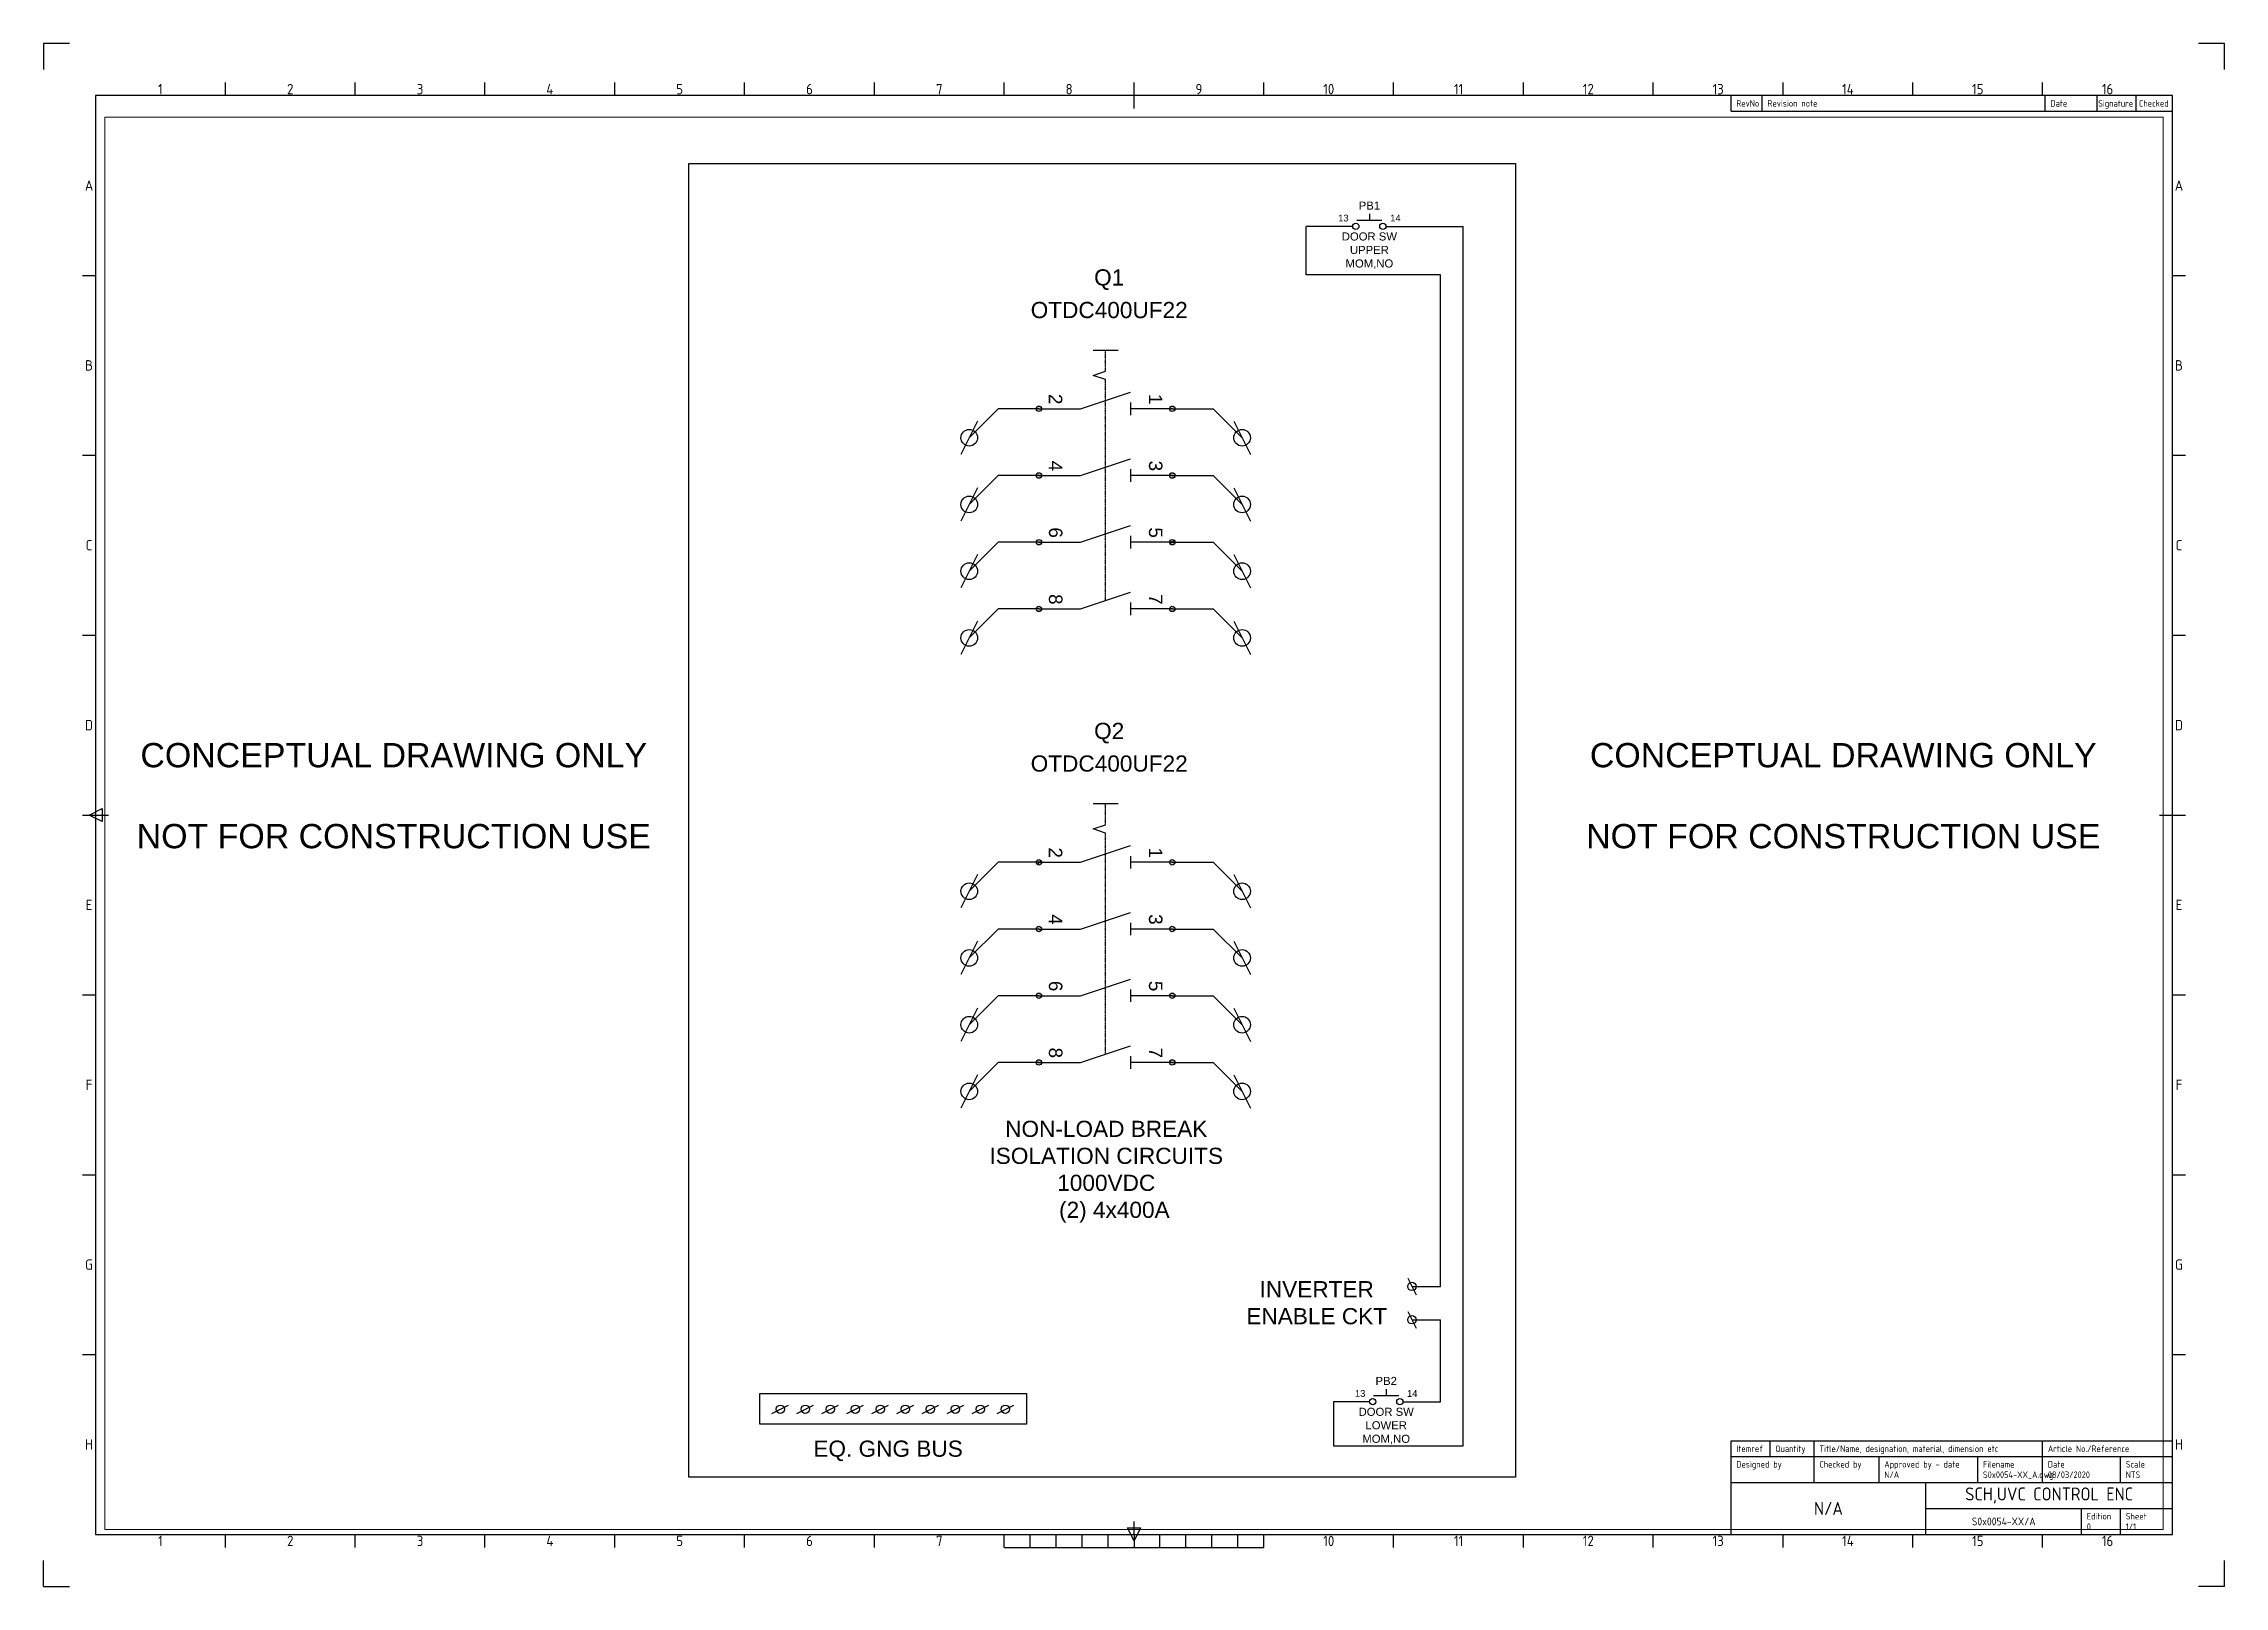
# Paper-space layout 'ISO A1 Layout' of a CAD drawing. Header units: inches, sheet in millimetres. Extents: x 0 to 840, y 0 to 594.
# The model-space entities are those that its viewports show. They can reach past a viewport. Long polylines and large blocks are cut down to what shows.
import ezdxf
from ezdxf.enums import TextEntityAlignment as Align

# ---------------------------------------------------------------- set-up
doc = ezdxf.new("R2010")
doc.units = ezdxf.units.IN
doc.header["$MEASUREMENT"] = 0
doc.linetypes.add('DASHED', pattern=[0.75, 0.5, -0.25])
for name, color, linetype in [('PINS', 7, 'Continuous'), ('Title Block', 7, 'Continuous'), ('Viewport', 5, 'Continuous')]:
    doc.layers.add(name, color=color, linetype=linetype)
doc.styles.add('ISO Proportional', font='isocp.shx')
doc.styles.get("Standard").update_dxf_attribs({"font": 'arial.ttf'})

# ---------------------------------------------------------------- blocks, each defined once
blk = doc.blocks.new('ISO A1 title block')
at = {"layer": 'Title Block'}
for p, q in [((10, 594), (0, 594)), ((0, 594), (0, 584)), ((840, 594), (830, 594)), ((840, 584), (840, 594)), ((820, 574), (20, 574)), ((20, 574), (20, 20)), ((70, 574), (70, 579)), ((120, 574), (120, 579)), ((170, 574), (170, 579)), ((220, 574), (220, 579)), ((270, 574), (270, 579)), ((320, 574), (320, 579)), ((370, 574), (370, 579)), ((420, 569), (420, 579)), ((470, 574), (470, 579)), ((520, 574), (520, 579)), ((570, 574), (570, 579)), ((620, 574), (620, 579)), ((650, 568), (650, 574)), ((662, 568), (662, 574)), ((670, 574), (670, 579)), ((720, 574), (720, 579)), ((770, 574), (770, 579)), ((771, 568), (771, 574)), ((791, 568), (791, 574)), ((806, 568), (806, 574)), ((820, 20), (820, 574)), ((650, 568), (820, 568)), ((15, 504.75), (20, 504.75)), ((820, 504.75), (825, 504.75)), ((15, 435.5), (20, 435.5)), ((820, 435.5), (825, 435.5)), ((15, 366.25), (20, 366.25)), ((820, 366.25), (825, 366.25)), ((15, 297), (25, 297)), ((17.5, 297), (22.5, 299.5)), ((22.5, 294.5), (17.5, 297)), ((22.5, 299.5), (22.5, 294.5)), ((815, 297), (825, 297)), ((15, 227.75), (20, 227.75)), ((820, 227.75), (825, 227.75)), ((15, 158.5), (20, 158.5)), ((820, 158.5), (825, 158.5)), ((15, 89.25), (20, 89.25)), ((820, 89.25), (825, 89.25)), ((650, 56), (820, 56)), ((650, 50), (650, 56)), ((665, 50), (665, 56)), ((682, 50), (682, 56)), ((770, 50), (770, 56)), ((650, 50), (820, 50)), ((650, 20), (650, 50)), ((682, 40), (682, 50)), ((707, 40), (707, 50)), ((745, 40), (745, 50)), ((770, 40), (770, 50)), ((800, 40), (800, 50)), ((650, 40), (820, 40)), ((725, 20), (725, 40)), ((725, 30), (820, 30)), ((785, 20), (785, 30)), ((800, 20), (800, 30)), ((20, 20), (820, 20)), ((70, 15), (70, 20)), ((120, 15), (120, 20)), ((170, 15), (170, 20)), ((220, 15), (220, 20)), ((270, 15), (270, 20)), ((320, 15), (320, 20)), ((370, 15), (370, 20)), ((380, 15), (380, 20)), ((390, 15), (390, 20)), ((400, 15), (400, 20)), ((410, 15), (410, 20)), ((417.5, 22.5), (422.5, 22.5)), ((420, 17.5), (417.5, 22.5)), ((420, 20), (420, 25)), ((422.5, 22.5), (420, 17.5)), ((420, 20), (420, 15)), ((430, 15), (430, 20)), ((440, 15), (440, 20)), ((450, 15), (450, 20)), ((460, 15), (460, 20)), ((470, 15), (470, 20)), ((520, 15), (520, 20)), ((570, 15), (570, 20)), ((620, 15), (620, 20)), ((670, 15), (670, 20)), ((720, 15), (720, 20)), ((770, 15), (770, 20)), ((0, 0), (0, 10)), ((370, 15), (470, 15)), ((840, 0), (840, 10)), ((0, 0), (10, 0)), ((840, 0), (830, 0))]:
    blk.add_line(p, q, dxfattribs=at)
at = {"layer": 'Title Block', "style": 'ISO Proportional'}
for s, p in [('1', (45, 576.5)), ('2', (95, 576.5)), ('3', (145, 576.5)), ('4', (195, 576.5)), ('5', (245, 576.5)), ('6', (295, 576.5)), ('7', (345, 576.5)), ('8', (395, 576.5)), ('9', (445, 576.5)), ('10', (495, 576.5)), ('11', (545, 576.5)), ('12', (595, 576.5)), ('13', (645, 576.5)), ('14', (695, 576.5)), ('15', (745, 576.5)), ('16', (795, 576.5)), ('A', (17.5, 539.375)), ('A', (822.5, 539.375)), ('B', (17.5, 470.125)), ('B', (822.5, 470.125)), ('C', (17.5, 400.875)), ('C', (822.5, 400.875)), ('D', (17.5, 331.625)), ('D', (822.5, 331.625)), ('E', (17.5, 262.375)), ('E', (822.5, 262.375)), ('F', (17.5, 193.125)), ('F', (822.5, 193.125)), ('G', (17.5, 123.875)), ('G', (822.5, 123.875)), ('H', (17.5, 54.625)), ('H', (822.5, 54.625)), ('1', (45, 17.5)), ('2', (95, 17.5)), ('3', (145, 17.5)), ('4', (195, 17.5)), ('5', (245, 17.5)), ('6', (295, 17.5)), ('7', (345, 17.5)), ('10', (495, 17.5)), ('11', (545, 17.5)), ('12', (595, 17.5)), ('13', (645, 17.5)), ('14', (695, 17.5)), ('15', (745, 17.5)), ('16', (795, 17.5))]:
    blk.add_text(s, height=4, dxfattribs=at).set_placement(p, align=Align.MIDDLE)
for s, p in [('RevNo', (652, 571)), ('Revision note', (664, 571)), ('Date', (773, 571)), ('Signature', (791.361, 571)), ('Checked', (807.083, 571)), ('Itemref', (652, 53)), ('Quantity', (667, 53)), ('Title/Name, designation, material, dimension etc', (684, 53)), ('Article No./Reference', (772, 53)), ('Designed by', (652, 47)), ('Checked by', (684, 47)), ('Approved by - date', (709, 47)), ('Filename', (747, 47)), ('Date', (772, 47)), ('Scale', (802, 47)), ('Edition', (787, 27)), ('Sheet', (802, 27))]:
    blk.add_text(s, height=2.5, dxfattribs=at).set_placement(p, align=Align.MIDDLE_LEFT)
at = {"layer": 'Title Block', "style": 'ISO Proportional', "flags": 8}
for tag, p in [('DESIGNED_BY', (652, 43)), ('CHECKED_BY', (684, 43)), ('APPROVED_BY_DATE', (709, 43)), ('FILENAME', (747, 43)), ('DATE', (772, 43)), ('SCALE', (802, 43)), ('EDITION', (787, 23)), ('SHEET', (802, 23))]:
    blk.add_attdef(tag, text='', height=2.5, dxfattribs=at).set_placement(p, align=Align.MIDDLE_LEFT)
for tag, height, p in [('TITLE', 5, (772.5, 35)), ('OWNER', 5, (687.5, 30)), ('DRAWING_NUMBER', 3, (755, 25))]:
    blk.add_attdef(tag, text='', height=height, dxfattribs=at).set_placement(p, align=Align.MIDDLE)
blk = doc.blocks.new('*U29')
at = {"color": 10, "linetype": 'Continuous'}
blk.add_line((-0.0625, -0.03125), (0.0625, 0.03125), dxfattribs=at)
blk.add_circle((0, 0), 0.03125, dxfattribs=at)
blk = doc.blocks.new('*U30')
at = {"color": 0, "linetype": 'ByBlock', "lineweight": -2, "transparency": 16777216}
for p in [(0, 0), (0.1875, 0), (0.375, 0), (0.5625, 0), (0.75, 0), (0.9375, 0), (1.125, 0), (1.3125, 0), (1.5, 0), (1.6875, 0)]:
    blk.add_blockref('*U29', p, dxfattribs=at)

msp = doc.modelspace()

# ---------------------------------------------------------------- hatches: boundary and pattern name
h = msp.add_hatch()
h.set_pattern_fill('ANSI31', color=256, scale=2)
h.set_pattern_definition([(45, (-393.2211, -41.39044), (-0.176776695, 0.176776695), [])])
h.paths.add_polyline_path([(380.639, 8.702, 1), (380.68, 8.702, 1)])
h = msp.add_hatch(color=256)
h.dxf.hatch_style = 1
h.paths.add_polyline_path([(380.68, 8.702, 1), (380.639, 8.702, 1)])
h.paths.add_polyline_path([(380.68, 8.202, 1), (380.639, 8.202, 1)])
h.paths.add_polyline_path([(381.68, 8.702, 1), (381.639, 8.702, 1)])
h.paths.add_polyline_path([(381.68, 8.202, 1), (381.639, 8.202, 1)])
h.paths.add_polyline_path([(381.68, 7.702, 1), (381.639, 7.702, 1)])
h.paths.add_polyline_path([(380.68, 7.702, 1), (380.639, 7.702, 1)])
h.paths.add_polyline_path([(380.68, 7.202, 1), (380.639, 7.202, 1)])
h.paths.add_polyline_path([(381.68, 7.202, 1), (381.639, 7.202, 1)])
h.paths.add_polyline_path([(381.68, 5.303, 1), (381.639, 5.303, 1)])
h.paths.add_polyline_path([(380.68, 5.303, 1), (380.639, 5.303, 1)])
h.paths.add_polyline_path([(380.68, 4.803, 1), (380.639, 4.803, 1)])
h.paths.add_polyline_path([(381.68, 4.803, 1), (381.639, 4.803, 1)])
h.paths.add_polyline_path([(381.68, 4.303, 1), (381.639, 4.303, 1)])
h.paths.add_polyline_path([(381.639, 3.803, 1), (381.68, 3.803, 1)])
h.paths.add_polyline_path([(380.68, 4.303, 1), (380.639, 4.303, 1)])
h.paths.add_polyline_path([(380.68, 3.803, 1), (380.639, 3.803, 1)])
h = msp.add_hatch()
h.set_pattern_fill('ANSI31', color=256, scale=2)
h.set_pattern_definition([(45, (-392.7211, -41.39044), (-0.176776695, 0.176776695), [])])
h.paths.add_polyline_path([(381.639, 8.702, 1), (381.68, 8.702, 1)])
h = msp.add_hatch()
h.set_pattern_fill('ANSI31', color=256, scale=2)
h.set_pattern_definition([(45, (-393.2211, -41.64044), (-0.176776695, 0.176776695), [])])
h.paths.add_polyline_path([(380.639, 8.202, 1), (380.68, 8.202, 1)])
h = msp.add_hatch()
h.set_pattern_fill('ANSI31', color=256, scale=2)
h.set_pattern_definition([(45, (-392.7211, -41.64044), (-0.176776695, 0.176776695), [])])
h.paths.add_polyline_path([(381.639, 8.202, 1), (381.68, 8.202, 1)])
h = msp.add_hatch()
h.set_pattern_fill('ANSI31', color=256, scale=2)
h.set_pattern_definition([(45, (-393.2211, -41.89044), (-0.176776695, 0.176776695), [])])
h.paths.add_polyline_path([(380.639, 7.702, 1), (380.68, 7.702, 1)])
h = msp.add_hatch()
h.set_pattern_fill('ANSI31', color=256, scale=2)
h.set_pattern_definition([(45, (-392.7211, -41.89044), (-0.176776695, 0.176776695), [])])
h.paths.add_polyline_path([(381.639, 7.702, 1), (381.68, 7.702, 1)])
h = msp.add_hatch()
h.set_pattern_fill('ANSI31', color=256, scale=2)
h.set_pattern_definition([(45, (-393.2211, -42.14044), (-0.176776695, 0.176776695), [])])
h.paths.add_polyline_path([(380.639, 7.202, 1), (380.68, 7.202, 1)])
h = msp.add_hatch()
h.set_pattern_fill('ANSI31', color=256, scale=2)
h.set_pattern_definition([(45, (-392.7211, -42.14044), (-0.176776695, 0.176776695), [])])
h.paths.add_polyline_path([(381.639, 7.202, 1), (381.68, 7.202, 1)])
h = msp.add_hatch()
h.set_pattern_fill('ANSI31', color=256, scale=2)
h.set_pattern_definition([(45, (-393.2211, -43.08991), (-0.176776695, 0.176776695), [])])
h.paths.add_polyline_path([(380.639, 5.303, 1), (380.68, 5.303, 1)])
h = msp.add_hatch()
h.set_pattern_fill('ANSI31', color=256, scale=2)
h.set_pattern_definition([(45, (-392.7211, -43.08991), (-0.176776695, 0.176776695), [])])
h.paths.add_polyline_path([(381.639, 5.303, 1), (381.68, 5.303, 1)])
h = msp.add_hatch()
h.set_pattern_fill('ANSI31', color=256, scale=2)
h.set_pattern_definition([(45, (-393.2211, -43.33991), (-0.176776695, 0.176776695), [])])
h.paths.add_polyline_path([(380.639, 4.803, 1), (380.68, 4.803, 1)])
h = msp.add_hatch()
h.set_pattern_fill('ANSI31', color=256, scale=2)
h.set_pattern_definition([(45, (-392.7211, -43.33991), (-0.176776695, 0.176776695), [])])
h.paths.add_polyline_path([(381.639, 4.803, 1), (381.68, 4.803, 1)])
h = msp.add_hatch()
h.set_pattern_fill('ANSI31', color=256, scale=2)
h.set_pattern_definition([(45, (-393.2211, -43.58991), (-0.176776695, 0.176776695), [])])
h.paths.add_polyline_path([(380.639, 4.303, 1), (380.68, 4.303, 1)])
h = msp.add_hatch()
h.set_pattern_fill('ANSI31', color=256, scale=2)
h.set_pattern_definition([(45, (-392.7211, -43.58991), (-0.176776695, 0.176776695), [])])
h.paths.add_polyline_path([(381.639, 4.303, 1), (381.68, 4.303, 1)])
h = msp.add_hatch()
h.set_pattern_fill('ANSI31', color=256, scale=2)
h.set_pattern_definition([(45, (-393.2211, -43.83991), (-0.176776695, 0.176776695), [])])
h.paths.add_polyline_path([(380.639, 3.803, 1), (380.68, 3.803, 1)])
h = msp.add_hatch()
h.set_pattern_fill('ANSI31', color=256, scale=2)
h.set_pattern_definition([(45, (-392.7211, -43.83991), (-0.176776695, 0.176776695), [])])
h.paths.add_polyline_path([(381.639, 3.803, 1), (381.68, 3.803, 1)])

# ---------------------------------------------------------------- linework, layer by layer
at = {"color": 7, "linetype": 'Continuous'}
for p, q in [((383.137, 10.163), (383.137, 10.116)), ((383.012, 10.069), (382.887, 10.069)), ((383.043, 10.116), (383.231, 10.116)), ((383.262, 10.069), (383.387, 10.069)), ((381.253, 9.139), (381.066, 9.139)), ((381.347, 8.749), (381.347, 8.655)), ((381.659, 8.702), (381.347, 8.702)), ((381.347, 8.249), (381.347, 8.155)), ((381.659, 8.202), (381.347, 8.202)), ((381.347, 7.749), (381.347, 7.655)), ((381.659, 7.702), (381.347, 7.702)), ((381.347, 7.249), (381.347, 7.155)), ((381.659, 7.202), (381.347, 7.202)), ((381.253, 5.74), (381.066, 5.74)), ((381.347, 5.35), (381.347, 5.256)), ((381.659, 5.303), (381.347, 5.303)), ((381.347, 4.85), (381.347, 4.756)), ((381.659, 4.803), (381.347, 4.803)), ((381.347, 4.35), (381.347, 4.256)), ((381.659, 4.303), (381.347, 4.303)), ((381.347, 3.85), (381.347, 3.756)), ((381.659, 3.803), (381.347, 3.803)), ((383.263, 1.354), (383.263, 1.307)), ((383.138, 1.26), (383.013, 1.26)), ((383.169, 1.307), (383.357, 1.307)), ((383.388, 1.26), (383.513, 1.26))]:
    msp.add_line(p, q, dxfattribs=at)
for p, q in [((382.663, 9.705), (382.663, 10.069)), ((382.887, 10.069), (382.663, 10.069)), ((383.387, 10.069), (383.84, 10.069)), ((383.84, 0.93), (383.84, 10.069)), ((383.669, 9.705), (382.663, 9.705)), ((383.669, 2.124), (383.669, 9.705)), ((380.353, 8.702), (380.137, 8.485)), ((380.659, 8.702), (380.353, 8.702)), ((381.659, 8.702), (381.966, 8.702)), ((381.966, 8.702), (382.182, 8.485)), ((380.353, 8.202), (380.137, 7.985)), ((380.659, 8.202), (380.353, 8.202)), ((381.659, 8.202), (381.966, 8.202)), ((381.966, 8.202), (382.182, 7.985)), ((380.353, 7.702), (380.137, 7.485)), ((380.659, 7.702), (380.353, 7.702)), ((381.659, 7.702), (381.966, 7.702)), ((381.966, 7.702), (382.182, 7.485)), ((380.353, 7.202), (380.137, 6.985)), ((380.659, 7.202), (380.353, 7.202)), ((381.659, 7.202), (381.966, 7.202)), ((381.966, 7.202), (382.182, 6.985)), ((380.353, 5.303), (380.137, 5.086)), ((380.659, 5.303), (380.353, 5.303)), ((381.659, 5.303), (381.966, 5.303)), ((381.966, 5.303), (382.182, 5.086)), ((380.353, 4.803), (380.137, 4.586)), ((380.659, 4.803), (380.353, 4.803)), ((381.659, 4.803), (381.966, 4.803)), ((381.966, 4.803), (382.182, 4.586)), ((380.353, 4.303), (380.137, 4.086)), ((380.659, 4.303), (380.353, 4.303)), ((381.659, 4.303), (381.966, 4.303)), ((381.966, 4.303), (382.182, 4.086)), ((380.353, 3.803), (380.137, 3.586)), ((380.659, 3.803), (380.353, 3.803)), ((381.659, 3.803), (381.966, 3.803)), ((381.966, 3.803), (382.182, 3.586)), ((383.456, 2.124), (383.669, 2.124)), ((383.456, 1.874), (383.669, 1.874)), ((383.669, 1.26), (383.669, 1.874)), ((383.013, 1.26), (382.868, 1.26)), ((382.868, 1.26), (382.868, 0.93)), ((383.513, 1.26), (383.669, 1.26)), ((382.868, 0.93), (383.84, 0.93))]:
    msp.add_line(p, q)
at = {"color": 7, "linetype": 'DASHED'}
for p, q in [((381.159, 8.983), (381.159, 9.139)), ((381.159, 7.264), (381.159, 8.921)), ((381.159, 5.584), (381.159, 5.74)), ((381.159, 3.865), (381.159, 5.522))]:
    msp.add_line(p, q, dxfattribs=at)
at = {"color": 10, "linetype": 'Continuous'}
for p, q in [((380.199, 8.61), (380.074, 8.36)), ((382.12, 8.61), (382.245, 8.36)), ((380.199, 8.11), (380.074, 7.86)), ((382.12, 8.11), (382.245, 7.86)), ((380.199, 7.61), (380.074, 7.36)), ((382.12, 7.61), (382.245, 7.36)), ((380.199, 7.11), (380.074, 6.86)), ((382.12, 7.11), (382.245, 6.86)), ((380.199, 5.211), (380.074, 4.961)), ((382.12, 5.211), (382.245, 4.961)), ((380.199, 4.711), (380.074, 4.461)), ((382.12, 4.711), (382.245, 4.461)), ((380.199, 4.211), (380.074, 3.961)), ((382.12, 4.211), (382.245, 3.961)), ((380.199, 3.711), (380.074, 3.461)), ((382.12, 3.711), (382.245, 3.461)), ((383.425, 2.186), (383.487, 2.061)), ((383.425, 1.936), (383.487, 1.811))]:
    msp.add_line(p, q, dxfattribs=at)
for points in [[(378.034, 10.541), (384.232, 10.541), (384.232, 0.695), (378.034, 0.695)], [(378.567, 1.321), (380.567, 1.321), (380.567, 1.092), (378.567, 1.092)]]:
    msp.add_lwpolyline(points, close=True)
at = {"color": 7, "linetype": 'Continuous'}
for points in [[(381.159, 8.921), (381.066, 8.952), (381.159, 8.983)], [(380.659, 8.702), (380.972, 8.702), (381.347, 8.827)], [(380.659, 8.202), (380.972, 8.202), (381.347, 8.327)], [(380.659, 7.702), (380.972, 7.702), (381.347, 7.827)], [(380.659, 7.202), (380.972, 7.202), (381.347, 7.327)], [(381.159, 5.522), (381.066, 5.553), (381.159, 5.584)], [(380.659, 5.303), (380.972, 5.303), (381.347, 5.428)], [(380.659, 4.803), (380.972, 4.803), (381.347, 4.928)], [(380.659, 4.303), (380.972, 4.303), (381.347, 4.428)], [(380.659, 3.803), (380.972, 3.803), (381.347, 3.928)]]:
    msp.add_lwpolyline(points, dxfattribs=at)
for centre in [(383.035, 10.069), (383.238, 10.069), (383.162, 1.26), (383.365, 1.26)]:
    msp.add_circle(centre, 0.0234, dxfattribs=at)
for centre in [(380.659, 8.702), (381.659, 8.702), (380.659, 8.202), (381.659, 8.202), (380.659, 7.702), (381.659, 7.702), (380.659, 7.202), (381.659, 7.202), (380.659, 5.303), (381.659, 5.303), (380.659, 4.803), (381.659, 4.803), (380.659, 4.303), (381.659, 4.303), (380.659, 3.803), (381.659, 3.803)]:
    msp.add_circle(centre, 0.0204)
at = {"color": 10, "linetype": 'Continuous'}
for centre, radius in [((380.137, 8.485), 0.0625), ((382.182, 8.485), 0.0625), ((380.137, 7.985), 0.0625), ((382.182, 7.985), 0.0625), ((380.137, 7.485), 0.0625), ((382.182, 7.485), 0.0625), ((380.137, 6.985), 0.0625), ((382.182, 6.985), 0.0625), ((380.137, 5.086), 0.0625), ((382.182, 5.086), 0.0625), ((380.137, 4.586), 0.0625), ((382.182, 4.586), 0.0625), ((380.137, 4.086), 0.0625), ((382.182, 4.086), 0.0625), ((380.137, 3.586), 0.0625), ((382.182, 3.586), 0.0625), ((383.456, 2.124), 0.0312), ((383.456, 1.874), 0.0312)]:
    msp.add_circle(centre, radius, dxfattribs=at)

# ---------------------------------------------------------------- block references
msp.add_blockref('*U30', (378.72, 1.204))

# ---------------------------------------------------------------- texts
for s, insert, char_height, width, attachment_point in [('\\C7;\\fArial|b0|i0|;\\H0.050556220114231;13', (382.942, 10.131), 0.05056, 0.11047, 5), ('\\C7;\\fArial|b0|i0|;\\H0.050556220114231;14', (383.332, 10.131), 0.05056, 0.11047, 5), ('{\\H1x;\\C7;DOOR SW\\PUPPER\\PMOM,NO}', (383.137, 10.024), 0.06067, 0.5, 2), ('{\\H1x;\\C7;OTDC400UF22 }', (381.186, 9.503), 0.12134, 1, 2), ('{\\H1x;\\C7;OTDC400UF22 }', (381.186, 6.104), 0.12134, 1, 2), ('\\C7;\\fArial|b0|i0|;\\H0.050556220114231;13', (383.068, 1.322), 0.05056, 0.11047, 5), ('\\C7;\\fArial|b0|i0|;\\H0.050556220114231;14', (383.458, 1.322), 0.05056, 0.11047, 5), ('{\\H1x;\\C7;DOOR SW\\PLOWER\\PMOM,NO}', (383.263, 1.215), 0.06067, 0.5, 2)]:
    msp.add_mtext(s, dxfattribs=dict(insert=insert, char_height=char_height, width=width, attachment_point=attachment_point))
at = {"width": 0.14371, "attachment_point": 5, "rotation": 270}
for s, insert, char_height in [('{\\C7;2}', (380.784, 8.774), 0.1011), ('{\\C7;1}', (381.534, 8.774), 0.1011), ('{\\C7;4}', (380.784, 8.274), 0.1011), ('{\\C7;3}', (381.534, 8.274), 0.1011), ('{\\C7;6}', (380.784, 7.774), 0.1011), ('{\\C7;5}', (381.534, 7.774), 0.1011), ('{\\H1x;\\C7;8}', (380.784, 7.274), 0.10111), ('{\\H1x;\\C7;7}', (381.534, 7.274), 0.10111), ('{\\C7;2}', (380.784, 5.375), 0.1011), ('{\\C7;1}', (381.534, 5.375), 0.1011), ('{\\C7;4}', (380.784, 4.875), 0.1011), ('{\\C7;3}', (381.534, 4.875), 0.1011), ('{\\C7;6}', (380.784, 4.375), 0.1011), ('{\\C7;5}', (381.534, 4.375), 0.1011), ('{\\H1x;\\C7;8}', (380.784, 3.875), 0.10111), ('{\\H1x;\\C7;7}', (381.534, 3.875), 0.10111)]:
    msp.add_mtext(s, dxfattribs=dict(at, insert=insert, char_height=char_height))
at = {"attachment_point": 2}
for s, width, gutter_width, insert, char_height in [('CONCEPTUAL DRAWING ONLY\\P\\PNOT FOR CONSTRUCTION USE', 10.57589, 1.5, (375.822, 6.197), 0.182), ('CONCEPTUAL DRAWING ONLY\\P\\PNOT FOR CONSTRUCTION USE', 10.57589, 1.5, (386.69, 6.197), 0.182), ('NON-LOAD BREAK\\PISOLATION CIRCUITS\\P1000VDC\\P\\pxi-3,l4,t4;(2)^I4x400A', 7.0506, 1, (381.164, 3.366), 0.12134), ('INVERTER \\PENABLE CKT', 7.0506, 1, (382.742, 2.164), 0.1213), ('EQ. GNG BUS', 7.0506, 1, (379.528, 0.969), 0.12134)]:
    msp.add_mtext_dynamic_manual_height_columns(s, width=width, gutter_width=gutter_width, heights=[0], dxfattribs=dict(at, insert=insert, char_height=char_height))
at = {"layer": 'PINS', "attachment_point": 5}
for s, insert, char_height, width in [('\\C7;\\fArial|b0|i0|;\\H0.060668019577861;PB1', (383.137, 10.225), 0.06067, 0.5), ('{\\C7;Q1}', (381.186, 9.67), 0.1213, 1), ('{\\H1x;\\C7;Q2}', (381.186, 6.271), 0.12134, 1), ('{\\H1x;\\C7;PB2}', (383.263, 1.416), 0.06067, 0.5)]:
    msp.add_mtext(s, dxfattribs=dict(at, insert=insert, char_height=char_height, width=width))

psp = doc.layouts.new('ISO A1 Layout')

# ---------------------------------------------------------------- block references
at = {"layer": 'Title Block'}
ref = psp.add_blockref('ISO A1 title block', (0, 0), dxfattribs=at)
ref.add_attrib('OWNER', 'N/A', dxfattribs={"height": 5, "style": 'ISO Proportional'}).set_placement((687.5, 30), align=Align.MIDDLE)
ref.add_attrib('FILENAME', 'S0x0054-XX_A.dwg', dxfattribs={"height": 2.5, "style": 'ISO Proportional'}).set_placement((747, 43), align=Align.MIDDLE_LEFT)
ref.add_attrib('DRAWING_NUMBER', 'S0x0054-XX/A', dxfattribs={"height": 3, "style": 'ISO Proportional'}).set_placement((755, 25), align=Align.MIDDLE)
ref.add_attrib('APPROVED_BY_DATE', 'N/A', dxfattribs={"height": 2.5, "style": 'ISO Proportional'}).set_placement((709, 43), align=Align.MIDDLE_LEFT)
ref.add_attrib('TITLE', 'SCH,UVC CONTROL ENC', dxfattribs={"height": 5, "style": 'ISO Proportional'}).set_placement((772.5, 35), align=Align.MIDDLE)
ref.add_attrib('DATE', '08/03/2020', dxfattribs={"height": 2.5, "style": 'ISO Proportional'}).set_placement((772, 43), align=Align.MIDDLE_LEFT)
ref.add_attrib('EDITION', '0', dxfattribs={"height": 2.5, "style": 'ISO Proportional'}).set_placement((787, 23), align=Align.MIDDLE_LEFT)
ref.add_attrib('SHEET', '1/1', dxfattribs={"height": 2.5, "style": 'ISO Proportional'}).set_placement((802, 23), align=Align.MIDDLE_LEFT)
ref.add_attrib('SCALE', 'NTS', dxfattribs={"height": 2.5, "style": 'ISO Proportional'}).set_placement((802, 43), align=Align.MIDDLE_LEFT)

# ---------------------------------------------------------------- viewports
at = {"layer": 'Viewport'}
psp.add_viewport(center=(420.05, 293.84), size=(792.85, 543.8077), view_center_point=(381.373, 5.596), view_height=10.58556, dxfattribs=at)

doc.saveas('drawing.dxf')
